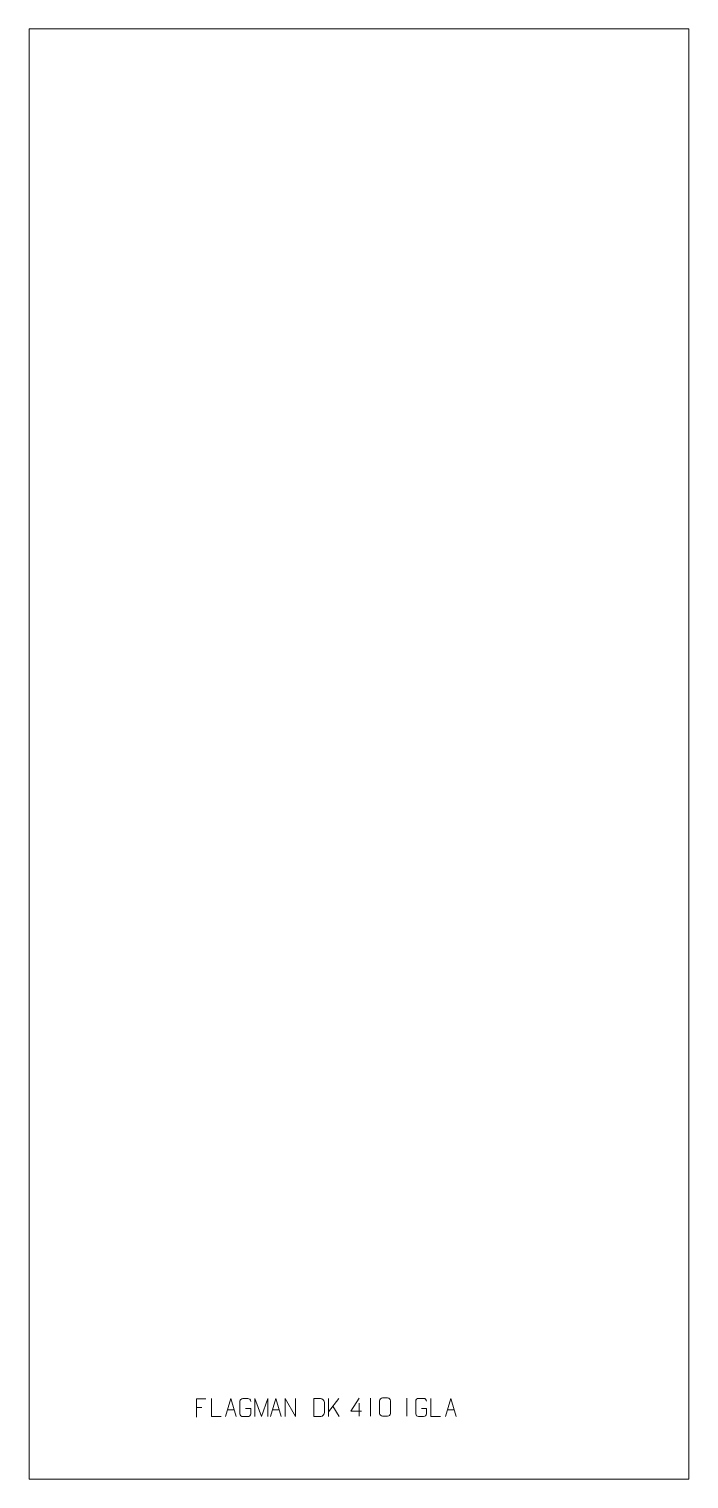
# Model space of a CAD drawing. Header units: millimetres. Extents: x -455 to 455, y -1790 to 210.
import ezdxf

# ---------------------------------------------------------------- set-up
doc = ezdxf.new("R2010")
doc.units = ezdxf.units.MM
doc.header["$MEASUREMENT"] = 0
doc.layers.add('layer 1', color=7, linetype='Continuous')

msp = doc.modelspace()

# ---------------------------------------------------------------- linework, layer by layer
at = {"layer": 'layer 1', "color": 242, "lineweight": 9}
msp.add_open_spline([(454.9993, 210.0002), (454.9993, 210.0002), (454.9993, -1789.9989), (454.9993, -1789.9989), (454.9993, -1789.9989), (454.9993, -1789.9989), (-454.9993, -1789.9989), (-454.9993, -1789.9989), (-454.9993, -1789.9989), (-454.9993, -1789.9989), (-454.9993, 210.0002), (-454.9993, 210.0002), (-454.9993, 210.0002), (-454.9993, 210.0002), (454.9993, 210.0002), (454.9993, 210.0002)], degree=3, knots=[0, 0, 0, 0, 0.2, 0.2, 0.2, 0.2, 0.4, 0.4, 0.4, 0.4, 0.6, 0.6, 0.6, 0.6, 1, 1, 1, 1], dxfattribs=at)
at = {"layer": 'layer 1', "color": 250, "lineweight": 9}
for points, knots in [([(-210.9858, -1679.605), (-210.9858, -1679.605), (-223.8598, -1679.605), (-223.8598, -1679.605), (-223.8598, -1679.605), (-223.8598, -1679.605), (-223.8598, -1704.5586), (-223.8598, -1704.5586)], [0, 0, 0, 0, 0.333333333, 0.333333333, 0.333333333, 0.333333333, 1, 1, 1, 1]), ([(-190.2171, -1703.9615), (-190.2171, -1703.9615), (-203.1662, -1703.9615), (-203.1662, -1703.9615), (-203.1662, -1703.9615), (-203.1662, -1703.9615), (-203.1662, -1679.0079), (-203.1662, -1679.0079)], [0, 0, 0, 0, 0.333333333, 0.333333333, 0.333333333, 0.333333333, 1, 1, 1, 1]), ([(-184.1621, -1703.9614), (-184.1621, -1703.9614), (-176.7911, -1679.0079), (-176.7911, -1679.0079), (-176.7911, -1679.0079), (-176.7911, -1679.0079), (-169.2212, -1703.9614), (-169.2212, -1703.9614)], [0, 0, 0, 0, 0.333333333, 0.333333333, 0.333333333, 0.333333333, 1, 1, 1, 1]), ([(-156.4367, -1692.9757), (-156.4367, -1692.9757), (-149.2686, -1692.9757), (-149.2686, -1692.9757), (-149.2686, -1692.9757), (-149.2686, -1692.9757), (-149.2686, -1700.1438), (-149.2686, -1700.1438), (-149.2686, -1700.1438), (-149.4083, -1702.4672), (-151.0855, -1703.9468), (-153.2333, -1703.9576), (-153.2333, -1703.9576), (-155.5651, -1703.9572), (-157.8971, -1703.9572), (-160.2286, -1703.9576), (-160.2286, -1703.9576), (-162.1535, -1704.063), (-164.1257, -1702.1785), (-164.1145, -1700.1612), (-164.1145, -1700.1612), (-164.1141, -1694.3911), (-164.1141, -1688.6214), (-164.1145, -1682.8521), (-164.1145, -1682.8521), (-164.1103, -1680.714), (-162.3635, -1678.9948), (-160.2112, -1679.0082), (-160.2112, -1679.0082), (-157.8855, -1679.0082), (-155.5594, -1679.0082), (-153.2333, -1679.0082), (-153.2333, -1679.0082), (-151.2866, -1678.9728), (-149.2952, -1680.4643), (-149.2686, -1682.902)], [0, 0, 0, 0, 0.1, 0.1, 0.1, 0.1, 0.2, 0.2, 0.2, 0.2, 0.3, 0.3, 0.3, 0.3, 0.4, 0.4, 0.4, 0.4, 0.5, 0.5, 0.5, 0.5, 0.6, 0.6, 0.6, 0.6, 0.7, 0.7, 0.7, 0.7, 0.8, 0.8, 0.8, 0.8, 1, 1, 1, 1]), ([(-143.5341, -1703.9636), (-143.5341, -1703.9636), (-143.5341, -1679.0057), (-143.5341, -1679.0057), (-143.5341, -1679.0057), (-143.5341, -1679.0057), (-134.609, -1703.9636), (-134.609, -1703.9636), (-134.609, -1703.9636), (-134.609, -1703.9636), (-125.8491, -1679.0062), (-125.8491, -1679.0062), (-125.8491, -1679.0062), (-125.8491, -1679.0062), (-125.8491, -1703.9636), (-125.8491, -1703.9636)], [0, 0, 0, 0, 0.2, 0.2, 0.2, 0.2, 0.4, 0.4, 0.4, 0.4, 0.6, 0.6, 0.6, 0.6, 1, 1, 1, 1]), ([(-122.1621, -1703.9614), (-122.1621, -1703.9614), (-114.7911, -1679.0079), (-114.7911, -1679.0079), (-114.7911, -1679.0079), (-114.7911, -1679.0079), (-107.2212, -1703.9614), (-107.2212, -1703.9614)], [0, 0, 0, 0, 0.333333333, 0.333333333, 0.333333333, 0.333333333, 1, 1, 1, 1]), ([(-102.0191, -1703.9614), (-102.0191, -1703.9614), (-102.0191, -1679.0079), (-102.0191, -1679.0079), (-102.0191, -1679.0079), (-102.0191, -1679.0079), (-87.3643, -1703.9614), (-87.3643, -1703.9614), (-87.3643, -1703.9614), (-87.3643, -1703.9614), (-87.3643, -1679.0079), (-87.3643, -1679.0079)], [0, 0, 0, 0, 0.25, 0.25, 0.25, 0.25, 0.5, 0.5, 0.5, 0.5, 1, 1, 1, 1]), ([(-62.2099, -1703.7688), (-59.8781, -1703.7684), (-54.9279, -1703.7924), (-52.5964, -1703.7927), (-52.5964, -1703.7927), (-50.6714, -1703.8981), (-47.3528, -1700.3565), (-47.364, -1698.3392), (-47.364, -1698.3392), (-47.3644, -1692.5691), (-47.3644, -1690.3994), (-47.364, -1684.6301), (-47.364, -1684.6301), (-47.3683, -1682.492), (-50.7428, -1678.8319), (-52.8952, -1678.8454), (-52.8952, -1678.8454), (-55.2209, -1678.8454), (-59.9452, -1678.8454), (-62.2713, -1678.8454), (-62.2713, -1678.8454), (-62.2709, -1684.5923), (-62.2096, -1698.0215), (-62.2099, -1703.7688)], [0, 0, 0, 0, 0.142857143, 0.142857143, 0.142857143, 0.142857143, 0.285714286, 0.285714286, 0.285714286, 0.285714286, 0.428571429, 0.428571429, 0.428571429, 0.428571429, 0.571428571, 0.571428571, 0.571428571, 0.571428571, 0.714285714, 0.714285714, 0.714285714, 0.714285714, 1, 1, 1, 1]), ([(3.3644, -1696.3563), (3.3644, -1696.3563), (-11.4573, -1696.3563), (-11.4573, -1696.3563), (-11.4573, -1696.3563), (-11.4573, -1696.3563), (0.4203, -1678.2858), (0.4203, -1678.2858)], [0, 0, 0, 0, 0.333333333, 0.333333333, 0.333333333, 0.333333333, 1, 1, 1, 1]), ([(32.3729, -1678.2736), (34.739, -1678.2736), (37.1055, -1678.2736), (39.472, -1678.2736), (39.472, -1678.2736), (41.4525, -1678.238), (43.4785, -1679.7323), (43.5056, -1682.1744), (43.5056, -1682.1744), (43.5052, -1687.9318), (43.5052, -1693.6896), (43.5056, -1699.4478), (43.5056, -1699.4478), (43.3635, -1701.7754), (41.6571, -1703.2577), (39.472, -1703.2685), (39.472, -1703.2685), (37.0996, -1703.2681), (34.7272, -1703.2681), (32.3552, -1703.2685), (32.3552, -1703.2685), (30.3967, -1703.3741), (28.3903, -1701.4862), (28.4017, -1699.4652), (28.4017, -1699.4652), (28.4021, -1693.6846), (28.4021, -1687.9043), (28.4017, -1682.1245), (28.4017, -1682.1245), (28.406, -1679.9825), (30.1831, -1678.26), (32.3729, -1678.2736)], [0, 0, 0, 0, 0.111111111, 0.111111111, 0.111111111, 0.111111111, 0.222222222, 0.222222222, 0.222222222, 0.222222222, 0.333333333, 0.333333333, 0.333333333, 0.333333333, 0.444444444, 0.444444444, 0.444444444, 0.444444444, 0.555555556, 0.555555556, 0.555555556, 0.555555556, 0.666666667, 0.666666667, 0.666666667, 0.666666667, 0.777777778, 0.777777778, 0.777777778, 0.777777778, 1, 1, 1, 1]), ([(85.9536, -1692.7729), (85.9536, -1692.7729), (93.1217, -1692.7729), (93.1217, -1692.7729), (93.1217, -1692.7729), (93.1217, -1692.7729), (93.1217, -1699.941), (93.1217, -1699.941), (93.1217, -1699.941), (92.982, -1702.2644), (91.3048, -1703.744), (89.157, -1703.7548), (89.157, -1703.7548), (86.8252, -1703.7544), (84.4932, -1703.7544), (82.1617, -1703.7548), (82.1617, -1703.7548), (80.2368, -1703.8602), (78.2646, -1701.9757), (78.2758, -1699.9584), (78.2758, -1699.9584), (78.2762, -1694.1883), (78.2762, -1688.4186), (78.2758, -1682.6493), (78.2758, -1682.6493), (78.28, -1680.5112), (80.0268, -1678.792), (82.1791, -1678.8054), (82.1791, -1678.8054), (84.5048, -1678.8054), (86.8309, -1678.8054), (89.157, -1678.8054), (89.157, -1678.8054), (91.1037, -1678.77), (93.0951, -1680.2615), (93.1217, -1682.6992)], [0, 0, 0, 0, 0.1, 0.1, 0.1, 0.1, 0.2, 0.2, 0.2, 0.2, 0.3, 0.3, 0.3, 0.3, 0.4, 0.4, 0.4, 0.4, 0.5, 0.5, 0.5, 0.5, 0.6, 0.6, 0.6, 0.6, 0.7, 0.7, 0.7, 0.7, 0.8, 0.8, 0.8, 0.8, 1, 1, 1, 1]), ([(112.1732, -1703.7587), (112.1732, -1703.7587), (99.2241, -1703.7587), (99.2241, -1703.7587), (99.2241, -1703.7587), (99.2241, -1703.7587), (99.2241, -1678.8051), (99.2241, -1678.8051)], [0, 0, 0, 0, 0.333333333, 0.333333333, 0.333333333, 0.333333333, 1, 1, 1, 1]), ([(119.1412, -1703.7586), (119.1412, -1703.7586), (126.5122, -1678.8051), (126.5122, -1678.8051), (126.5122, -1678.8051), (126.5122, -1678.8051), (134.0821, -1703.7586), (134.0821, -1703.7586)], [0, 0, 0, 0, 0.333333333, 0.333333333, 0.333333333, 0.333333333, 1, 1, 1, 1])]:
    msp.add_open_spline(points, degree=3, knots=knots, dxfattribs=at)
for points in [[(-42.1684, -1678.8434), (-42.1684, -1678.8434), (-42.1684, -1703.797), (-42.1684, -1703.797)], [(-27.7922, -1678.8434), (-27.7922, -1678.8434), (-42.1684, -1697.4831), (-42.1684, -1697.4831)], [(15.9536, -1678.2858), (15.9536, -1678.2858), (15.9536, -1703.2599), (15.9536, -1703.2599)], [(65.9536, -1678.2858), (65.9536, -1678.2858), (65.9536, -1703.2599), (65.9536, -1703.2599)], [(-223.8598, -1691.4847), (-223.8598, -1691.4847), (-216.6917, -1691.4847), (-216.6917, -1691.4847)], [(-181.4395, -1694.712), (-181.4395, -1694.712), (-171.9438, -1694.712), (-171.9438, -1694.712)], [(-119.4395, -1694.712), (-119.4395, -1694.712), (-109.9438, -1694.712), (-109.9438, -1694.712)], [(-27.4669, -1703.7012), (-27.4669, -1703.7012), (-35.9374, -1689.3876), (-35.9374, -1689.3876)], [(0.4203, -1685.5952), (0.4203, -1685.5952), (0.4203, -1703.2599), (0.4203, -1703.2599)], [(121.8638, -1694.5092), (121.8638, -1694.5092), (131.3595, -1694.5092), (131.3595, -1694.5092)]]:
    msp.add_open_spline(points, degree=3, dxfattribs=at)

doc.saveas('drawing.dxf')
